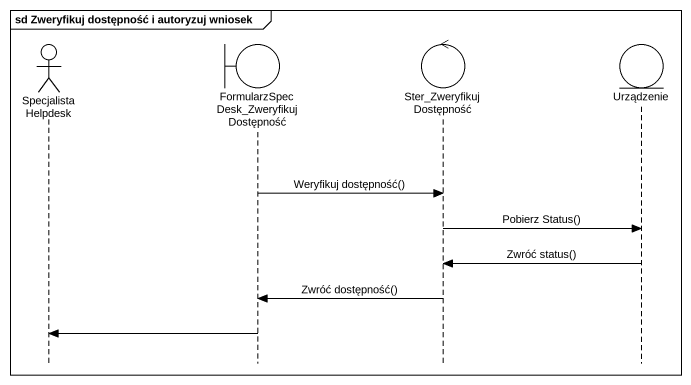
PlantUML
@startuml
mainframe sd Zweryfikuj dostępność i autoryzuj wniosek
hide footbox
actor "Specjalista Helpdesk" as Specjalista_Helpdesk
boundary "FormularzSpecDesk_ZweryfikujDostępność" as FormularzSpecDesk
control Ster_ZweryfikujDostępność
entity Urządzenie

FormularzSpecDesk -> Ster_ZweryfikujDostępność : Weryfikuj dostępność()
Ster_ZweryfikujDostępność -> Urządzenie : Pobierz Status()
Urządzenie -> Ster_ZweryfikujDostępność : Zwróć status()
Ster_ZweryfikujDostępność -> FormularzSpecDesk : Zwróć dostępność()
FormularzSpecDesk -> Specjalista_Helpdesk
@enduml
